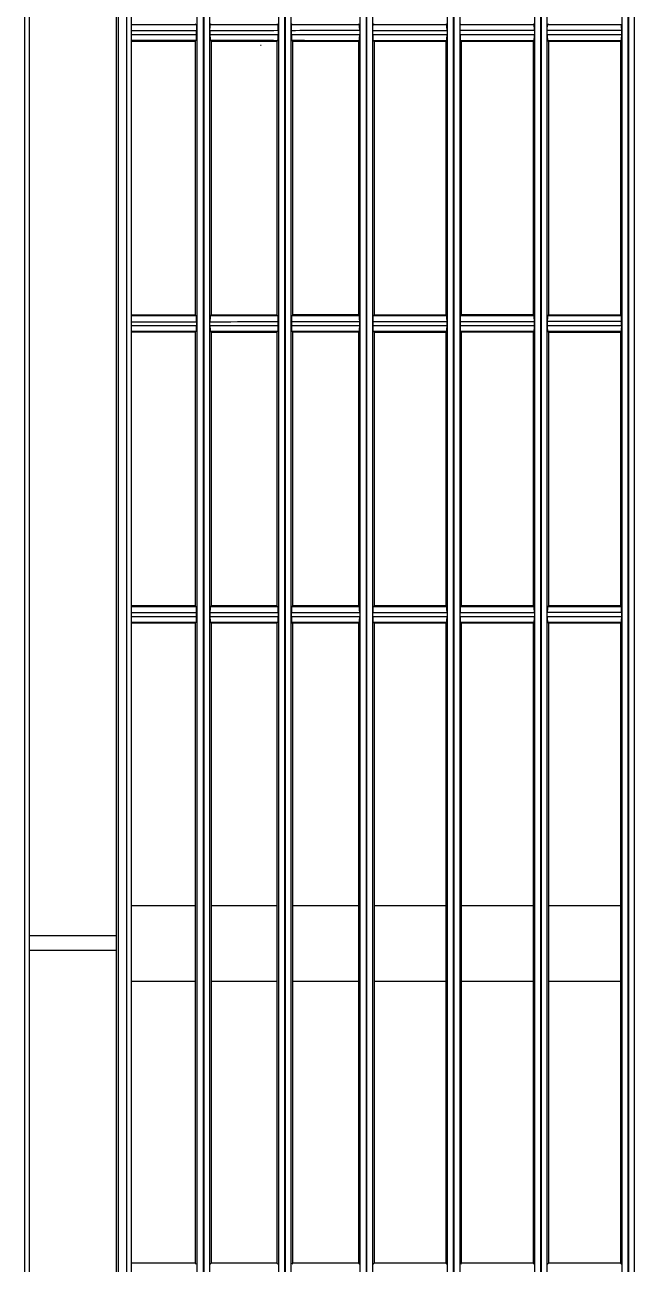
# Model space of a CAD drawing. Header units: centimetres. Extents: x 31 to 22766, y 238 to 3306.
# Drawn here: x 1746.05 to 1756.52, y 1221.64 to 1242.94 of the extents above; entities that cross this region are included whole.
import ezdxf
from ezdxf.xclip import XClip

# ---------------------------------------------------------------- set-up
doc = ezdxf.new("R2010")
doc.units = ezdxf.units.CM
doc.header["$XCLIPFRAME"] = 0

# ---------------------------------------------------------------- blocks, each defined once
blk = doc.blocks.new('fxaq 2.8 kw iç ünite')
at = {"color": 7, "linetype": 'Continuous', "true_color": 0xffffff}
for p, q in [((11468.52, 4100.061), (11531.12, 4100.061)), ((11468.52, 4100.051), (11531.12, 4100.051)), ((11468.645, 4100.161), (11530.995, 4100.161)), ((11530.995, 4099.951), (11468.645, 4099.951)), ((11484.136, 4099.945), (11484.204, 4099.945)), ((11484.32, 4099.924), (11484.304, 4099.94)), ((11484.32, 4098.687), (11484.32, 4099.924)), ((11484.32, 4099.924), (11489.02, 4099.924)), ((11489.036, 4099.94), (11489.02, 4099.924)), ((11489.02, 4098.688), (11489.02, 4099.924)), ((11489.02, 4099.924), (11489.02, 4099.924)), ((11489.038, 4099.941), (11489.036, 4099.94)), ((11489.036, 4099.94), (11489.036, 4099.804)), ((11489.039, 4099.941), (11489.038, 4099.941)), ((11489.042, 4099.941), (11489.039, 4099.941)), ((11489.045, 4099.942), (11489.042, 4099.941)), ((11489.05, 4099.942), (11489.045, 4099.942)), ((11489.055, 4099.943), (11489.05, 4099.942)), ((11489.06, 4099.943), (11489.055, 4099.943)), ((11489.067, 4099.944), (11489.06, 4099.943)), ((11489.074, 4099.944), (11489.067, 4099.944)), ((11489.082, 4099.944), (11489.074, 4099.944)), ((11489.091, 4099.944), (11489.082, 4099.944)), ((11489.099, 4099.945), (11489.091, 4099.944)), ((11489.108, 4099.945), (11489.099, 4099.945)), ((11489.117, 4099.945), (11489.108, 4099.945)), ((11489.126, 4099.945), (11489.117, 4099.945)), ((11489.136, 4099.945), (11489.126, 4099.945)), ((11489.204, 4099.945), (11489.136, 4099.945)), ((11489.304, 4099.804), (11489.304, 4099.94)), ((11489.304, 4099.94), (11489.32, 4099.924)), ((11489.321, 4099.924), (11489.32, 4099.924)), ((11489.32, 4098.688), (11489.32, 4099.924)), ((11489.321, 4099.924), (11494.02, 4099.924)), ((11494.036, 4099.94), (11494.02, 4099.924)), ((11494.02, 4099.924), (11494.02, 4098.687)), ((11494.038, 4099.941), (11494.036, 4099.94)), ((11494.039, 4099.941), (11494.038, 4099.941)), ((11494.042, 4099.941), (11494.039, 4099.941)), ((11494.045, 4099.942), (11494.042, 4099.941)), ((11494.05, 4099.942), (11494.045, 4099.942)), ((11494.055, 4099.943), (11494.05, 4099.942)), ((11494.06, 4099.943), (11494.055, 4099.943)), ((11494.067, 4099.944), (11494.06, 4099.943)), ((11494.074, 4099.944), (11494.067, 4099.944)), ((11494.082, 4099.944), (11494.074, 4099.944)), ((11494.091, 4099.944), (11494.082, 4099.944)), ((11494.099, 4099.945), (11494.091, 4099.944)), ((11494.108, 4099.945), (11494.099, 4099.945)), ((11494.117, 4099.945), (11494.108, 4099.945)), ((11494.126, 4099.945), (11494.117, 4099.945)), ((11494.136, 4099.945), (11494.126, 4099.945)), ((11494.136, 4099.945), (11494.204, 4099.945)), ((11494.304, 4099.94), (11494.32, 4099.924)), ((11494.32, 4099.924), (11505.32, 4099.924)), ((11494.32, 4099.924), (11494.32, 4098.687)), ((11499.17, 4098.687), (11499.17, 4099.924)), ((11500.47, 4098.687), (11500.47, 4099.924)), ((11505.336, 4099.94), (11505.32, 4099.924)), ((11505.32, 4099.924), (11505.32, 4098.687)), ((11489.036, 4099.804), (11489.036, 4099.673)), ((11489.036, 4099.673), (11489.036, 4099.548)), ((11489.304, 4099.673), (11489.304, 4099.804)), ((11489.304, 4099.548), (11489.304, 4099.673)), ((11489.036, 4099.548), (11489.036, 4099.425)), ((11489.036, 4099.425), (11489.036, 4099.304)), ((11489.304, 4099.425), (11489.304, 4099.548)), ((11489.304, 4099.304), (11489.304, 4099.425)), ((11489.036, 4099.304), (11489.036, 4099.184)), ((11489.304, 4099.184), (11489.304, 4099.304)), ((11489.036, 4099.184), (11489.036, 4099.062)), ((11489.036, 4099.062), (11489.036, 4098.936)), ((11489.304, 4099.062), (11489.304, 4099.184)), ((11489.304, 4098.936), (11489.304, 4099.062)), ((11489.036, 4098.936), (11489.036, 4098.807)), ((11489.036, 4098.807), (11489.037, 4098.671)), ((11489.304, 4098.807), (11489.304, 4098.936)), ((11489.304, 4098.671), (11489.304, 4098.807)), ((11468.52, 4098.561), (11531.12, 4098.561)), ((11468.52, 4098.551), (11531.12, 4098.551)), ((11468.645, 4098.661), (11530.995, 4098.661)), ((11484.037, 4098.671), (11484.02, 4098.687)), ((11484.038, 4098.671), (11484.037, 4098.671)), ((11484.04, 4098.67), (11484.038, 4098.671)), ((11484.042, 4098.67), (11484.04, 4098.67)), ((11484.046, 4098.669), (11484.042, 4098.67)), ((11484.05, 4098.669), (11484.046, 4098.669)), ((11484.055, 4098.669), (11484.05, 4098.669)), ((11484.061, 4098.668), (11484.055, 4098.669)), ((11484.067, 4098.668), (11484.061, 4098.668)), ((11484.075, 4098.667), (11484.067, 4098.668)), ((11484.083, 4098.667), (11484.075, 4098.667)), ((11484.091, 4098.667), (11484.083, 4098.667)), ((11484.099, 4098.667), (11484.091, 4098.667)), ((11484.108, 4098.667), (11484.099, 4098.667)), ((11484.117, 4098.666), (11484.108, 4098.667)), ((11484.126, 4098.666), (11484.117, 4098.666)), ((11484.136, 4098.666), (11484.126, 4098.666)), ((11484.204, 4098.666), (11484.136, 4098.666)), ((11484.204, 4098.666), (11484.214, 4098.666)), ((11484.214, 4098.666), (11484.224, 4098.666)), ((11484.224, 4098.666), (11484.233, 4098.667)), ((11484.233, 4098.667), (11484.241, 4098.667)), ((11484.241, 4098.667), (11484.25, 4098.667)), ((11484.25, 4098.667), (11484.258, 4098.667)), ((11484.258, 4098.667), (11484.266, 4098.667)), ((11484.266, 4098.667), (11484.273, 4098.668)), ((11484.273, 4098.668), (11484.28, 4098.668)), ((11484.28, 4098.668), (11484.286, 4098.669)), ((11484.286, 4098.669), (11484.291, 4098.669)), ((11484.291, 4098.669), (11484.295, 4098.669)), ((11484.295, 4098.669), (11484.298, 4098.67)), ((11484.298, 4098.67), (11484.301, 4098.67)), ((11484.301, 4098.67), (11484.303, 4098.671)), ((11484.303, 4098.671), (11484.304, 4098.671)), ((11484.304, 4098.671), (11484.32, 4098.687)), ((11484.32, 4098.687), (11489.02, 4098.687)), ((11489.02, 4098.687), (11489.02, 4098.688)), ((11489.02, 4098.688), (11489.037, 4098.671)), ((11489.136, 4098.666), (11489.204, 4098.666)), ((11489.204, 4098.666), (11489.214, 4098.666)), ((11489.214, 4098.666), (11489.224, 4098.666)), ((11489.224, 4098.666), (11489.233, 4098.667)), ((11489.233, 4098.667), (11489.241, 4098.667)), ((11489.241, 4098.667), (11489.25, 4098.667)), ((11489.25, 4098.667), (11489.258, 4098.667)), ((11489.258, 4098.667), (11489.266, 4098.667)), ((11489.266, 4098.667), (11489.273, 4098.668)), ((11489.273, 4098.668), (11489.28, 4098.668)), ((11489.28, 4098.668), (11489.286, 4098.669)), ((11489.286, 4098.669), (11489.291, 4098.669)), ((11489.291, 4098.669), (11489.295, 4098.669)), ((11489.295, 4098.669), (11489.298, 4098.67)), ((11489.298, 4098.67), (11489.301, 4098.67)), ((11489.301, 4098.67), (11489.303, 4098.671)), ((11489.303, 4098.671), (11489.304, 4098.671)), ((11489.32, 4098.688), (11489.304, 4098.671)), ((11489.321, 4098.687), (11489.32, 4098.688)), ((11489.321, 4098.687), (11494.02, 4098.687)), ((11494.02, 4098.687), (11494.037, 4098.671)), ((11494.204, 4098.666), (11494.136, 4098.666)), ((11494.204, 4098.666), (11494.214, 4098.666)), ((11494.214, 4098.666), (11494.224, 4098.666)), ((11494.224, 4098.666), (11494.233, 4098.667)), ((11494.233, 4098.667), (11494.241, 4098.667)), ((11494.241, 4098.667), (11494.25, 4098.667)), ((11494.25, 4098.667), (11494.258, 4098.667)), ((11494.258, 4098.667), (11494.266, 4098.667)), ((11494.266, 4098.667), (11494.273, 4098.668)), ((11494.273, 4098.668), (11494.28, 4098.668)), ((11494.28, 4098.668), (11494.286, 4098.669)), ((11494.286, 4098.669), (11494.291, 4098.669)), ((11494.291, 4098.669), (11494.295, 4098.669)), ((11494.295, 4098.669), (11494.298, 4098.67)), ((11494.298, 4098.67), (11494.301, 4098.67)), ((11494.301, 4098.67), (11494.303, 4098.671)), ((11494.303, 4098.671), (11494.304, 4098.671)), ((11494.32, 4098.687), (11494.304, 4098.671)), ((11494.32, 4098.687), (11505.32, 4098.687)), ((11505.32, 4098.687), (11505.337, 4098.671)), ((11530.995, 4098.451), (11468.645, 4098.451)), ((11484.02, 4098.422), (11484.037, 4098.439)), ((11484.136, 4098.444), (11484.204, 4098.444)), ((11484.32, 4098.422), (11484.304, 4098.439)), ((11484.32, 4098.422), (11489.02, 4098.422)), ((11484.32, 4097.188), (11484.32, 4098.422)), ((11489.037, 4098.439), (11489.02, 4098.422)), ((11489.02, 4098.422), (11489.02, 4097.188)), ((11489.02, 4098.422), (11489.02, 4098.422)), ((11489.037, 4098.439), (11489.037, 4098.302)), ((11489.038, 4098.439), (11489.037, 4098.439)), ((11489.04, 4098.44), (11489.038, 4098.439)), ((11489.042, 4098.44), (11489.04, 4098.44)), ((11489.045, 4098.441), (11489.042, 4098.44)), ((11489.05, 4098.441), (11489.045, 4098.441)), ((11489.055, 4098.442), (11489.05, 4098.441)), ((11489.06, 4098.442), (11489.055, 4098.442)), ((11489.067, 4098.443), (11489.06, 4098.442)), ((11489.074, 4098.443), (11489.067, 4098.443)), ((11489.082, 4098.443), (11489.074, 4098.443)), ((11489.09, 4098.443), (11489.082, 4098.443)), ((11489.099, 4098.444), (11489.09, 4098.443)), ((11489.108, 4098.444), (11489.099, 4098.444)), ((11489.117, 4098.444), (11489.108, 4098.444)), ((11489.126, 4098.444), (11489.117, 4098.444)), ((11489.136, 4098.444), (11489.126, 4098.444)), ((11489.136, 4098.306), (11489.136, 4098.444)), ((11489.204, 4098.444), (11489.136, 4098.444)), ((11489.304, 4098.439), (11489.32, 4098.422)), ((11489.304, 4098.302), (11489.304, 4098.439)), ((11489.321, 4098.422), (11489.32, 4098.422)), ((11489.32, 4098.422), (11489.32, 4097.188)), ((11489.321, 4098.422), (11494.02, 4098.422)), ((11494.037, 4098.439), (11494.02, 4098.422)), ((11494.02, 4098.422), (11494.02, 4097.188)), ((11494.038, 4098.439), (11494.037, 4098.439)), ((11494.04, 4098.44), (11494.038, 4098.439)), ((11494.042, 4098.44), (11494.04, 4098.44)), ((11494.045, 4098.441), (11494.042, 4098.44)), ((11494.05, 4098.441), (11494.045, 4098.441)), ((11494.055, 4098.442), (11494.05, 4098.441)), ((11494.06, 4098.442), (11494.055, 4098.442)), ((11494.067, 4098.443), (11494.06, 4098.442)), ((11494.074, 4098.443), (11494.067, 4098.443)), ((11494.082, 4098.443), (11494.074, 4098.443)), ((11494.09, 4098.443), (11494.082, 4098.443)), ((11494.099, 4098.444), (11494.09, 4098.443)), ((11494.108, 4098.444), (11494.099, 4098.444)), ((11494.117, 4098.444), (11494.108, 4098.444)), ((11494.126, 4098.444), (11494.117, 4098.444)), ((11494.136, 4098.444), (11494.126, 4098.444)), ((11494.136, 4098.444), (11494.204, 4098.444)), ((11494.136, 4098.306), (11494.136, 4098.444)), ((11494.304, 4098.439), (11494.32, 4098.422)), ((11494.32, 4098.422), (11494.32, 4097.188)), ((11494.32, 4098.422), (11505.32, 4098.422)), ((11499.17, 4097.188), (11499.17, 4098.422)), ((11500.47, 4097.188), (11500.47, 4098.422)), ((11505.337, 4098.439), (11505.32, 4098.422)), ((11505.32, 4098.422), (11505.32, 4097.188)), ((11489.037, 4098.302), (11489.037, 4098.172)), ((11489.037, 4098.172), (11489.037, 4098.047)), ((11489.136, 4098.175), (11489.136, 4098.306)), ((11489.136, 4098.049), (11489.136, 4098.175)), ((11489.304, 4098.172), (11489.304, 4098.302)), ((11489.304, 4098.047), (11489.304, 4098.172)), ((11494.136, 4098.175), (11494.136, 4098.306)), ((11494.136, 4098.049), (11494.136, 4098.175)), ((11489.037, 4098.047), (11489.037, 4097.924)), ((11489.037, 4097.924), (11489.037, 4097.804)), ((11489.136, 4097.925), (11489.136, 4098.049)), ((11489.136, 4097.804), (11489.136, 4097.925)), ((11489.304, 4097.924), (11489.304, 4098.047)), ((11489.304, 4097.804), (11489.304, 4097.924)), ((11494.136, 4097.925), (11494.136, 4098.049)), ((11494.136, 4097.804), (11494.136, 4097.925)), ((11489.037, 4097.804), (11489.037, 4097.683)), ((11489.136, 4097.682), (11489.136, 4097.804)), ((11489.304, 4097.683), (11489.304, 4097.804)), ((11494.136, 4097.682), (11494.136, 4097.804)), ((11489.037, 4097.683), (11489.037, 4097.561)), ((11489.037, 4097.561), (11489.037, 4097.436)), ((11489.137, 4097.559), (11489.136, 4097.682)), ((11489.137, 4097.433), (11489.137, 4097.559)), ((11489.304, 4097.561), (11489.304, 4097.683)), ((11489.304, 4097.436), (11489.304, 4097.561)), ((11494.137, 4097.559), (11494.136, 4097.682)), ((11494.137, 4097.433), (11494.137, 4097.559)), ((11489.037, 4097.436), (11489.037, 4097.307)), ((11489.037, 4097.307), (11489.037, 4097.172)), ((11489.137, 4097.303), (11489.137, 4097.433)), ((11489.137, 4097.167), (11489.137, 4097.303)), ((11489.304, 4097.307), (11489.304, 4097.436)), ((11489.304, 4097.172), (11489.304, 4097.307)), ((11494.137, 4097.303), (11494.137, 4097.433)), ((11494.137, 4097.167), (11494.137, 4097.303)), ((11468.52, 4097.061), (11531.12, 4097.061)), ((11468.645, 4097.161), (11530.995, 4097.161)), ((11484.037, 4097.172), (11484.02, 4097.188)), ((11484.038, 4097.171), (11484.037, 4097.172)), ((11484.04, 4097.171), (11484.038, 4097.171)), ((11484.042, 4097.17), (11484.04, 4097.171)), ((11484.046, 4097.17), (11484.042, 4097.17)), ((11484.05, 4097.169), (11484.046, 4097.17)), ((11484.055, 4097.169), (11484.05, 4097.169)), ((11484.061, 4097.169), (11484.055, 4097.169)), ((11484.067, 4097.168), (11484.061, 4097.169)), ((11484.075, 4097.168), (11484.067, 4097.168)), ((11484.083, 4097.168), (11484.075, 4097.168)), ((11484.091, 4097.167), (11484.083, 4097.168)), ((11484.099, 4097.167), (11484.091, 4097.167)), ((11484.108, 4097.167), (11484.099, 4097.167)), ((11484.117, 4097.167), (11484.108, 4097.167)), ((11484.127, 4097.167), (11484.117, 4097.167)), ((11484.137, 4097.167), (11484.127, 4097.167)), ((11484.204, 4097.167), (11484.137, 4097.167)), ((11484.204, 4097.167), (11484.214, 4097.167)), ((11484.214, 4097.167), (11484.223, 4097.167)), ((11484.223, 4097.167), (11484.232, 4097.167)), ((11484.232, 4097.167), (11484.241, 4097.167)), ((11484.241, 4097.167), (11484.25, 4097.167)), ((11484.25, 4097.167), (11484.258, 4097.168)), ((11484.258, 4097.168), (11484.266, 4097.168)), ((11484.266, 4097.168), (11484.273, 4097.168)), ((11484.273, 4097.168), (11484.28, 4097.169)), ((11484.28, 4097.169), (11484.286, 4097.169)), ((11484.286, 4097.169), (11484.291, 4097.169)), ((11484.291, 4097.169), (11484.295, 4097.17)), ((11484.295, 4097.17), (11484.298, 4097.17)), ((11484.298, 4097.17), (11484.301, 4097.171)), ((11484.301, 4097.171), (11484.303, 4097.171)), ((11484.303, 4097.171), (11484.304, 4097.172)), ((11484.304, 4097.172), (11484.32, 4097.188)), ((11484.32, 4097.188), (11489.02, 4097.188)), ((11489.02, 4097.188), (11489.037, 4097.172)), ((11489.02, 4097.188), (11489.02, 4097.188)), ((11489.137, 4097.167), (11489.204, 4097.167)), ((11489.204, 4097.167), (11489.214, 4097.167)), ((11489.214, 4097.167), (11489.223, 4097.167)), ((11489.223, 4097.167), (11489.232, 4097.167)), ((11489.232, 4097.167), (11489.241, 4097.167)), ((11489.241, 4097.167), (11489.25, 4097.167)), ((11489.25, 4097.167), (11489.258, 4097.168)), ((11489.258, 4097.168), (11489.266, 4097.168)), ((11489.266, 4097.168), (11489.273, 4097.168)), ((11489.273, 4097.168), (11489.28, 4097.169)), ((11489.28, 4097.169), (11489.286, 4097.169)), ((11489.286, 4097.169), (11489.291, 4097.169)), ((11489.291, 4097.169), (11489.295, 4097.17)), ((11489.295, 4097.17), (11489.298, 4097.17)), ((11489.298, 4097.17), (11489.301, 4097.171)), ((11489.301, 4097.171), (11489.303, 4097.171)), ((11489.303, 4097.171), (11489.304, 4097.172)), ((11489.32, 4097.188), (11489.304, 4097.172)), ((11489.321, 4097.188), (11489.32, 4097.188)), ((11489.321, 4097.188), (11494.02, 4097.188)), ((11494.02, 4097.188), (11494.037, 4097.172)), ((11494.204, 4097.167), (11494.137, 4097.167)), ((11494.204, 4097.167), (11494.214, 4097.167)), ((11494.214, 4097.167), (11494.223, 4097.167)), ((11494.223, 4097.167), (11494.232, 4097.167)), ((11494.232, 4097.167), (11494.241, 4097.167)), ((11494.241, 4097.167), (11494.25, 4097.167)), ((11494.25, 4097.167), (11494.258, 4097.168)), ((11494.258, 4097.168), (11494.266, 4097.168)), ((11494.266, 4097.168), (11494.273, 4097.168)), ((11494.273, 4097.168), (11494.28, 4097.169)), ((11494.28, 4097.169), (11494.286, 4097.169)), ((11494.286, 4097.169), (11494.291, 4097.169)), ((11494.291, 4097.169), (11494.295, 4097.17)), ((11494.295, 4097.17), (11494.298, 4097.17)), ((11494.298, 4097.17), (11494.301, 4097.171)), ((11494.301, 4097.171), (11494.303, 4097.171)), ((11494.303, 4097.171), (11494.304, 4097.172)), ((11494.32, 4097.188), (11494.304, 4097.172)), ((11494.32, 4097.188), (11505.32, 4097.188)), ((11505.32, 4097.188), (11505.337, 4097.172)), ((11468.52, 4097.051), (11531.12, 4097.051)), ((11530.995, 4096.951), (11468.645, 4096.951)), ((11484.02, 4096.921), (11484.037, 4096.938)), ((11484.137, 4096.943), (11484.204, 4096.943)), ((11484.32, 4096.921), (11484.304, 4096.938)), ((11484.32, 4095.689), (11484.32, 4096.921)), ((11484.32, 4096.921), (11489.02, 4096.921)), ((11489.037, 4096.938), (11489.02, 4096.921)), ((11489.02, 4096.921), (11489.02, 4096.921)), ((11489.02, 4096.788), (11489.02, 4096.921)), ((11489.037, 4096.938), (11489.037, 4096.801)), ((11489.038, 4096.938), (11489.037, 4096.938)), ((11489.04, 4096.939), (11489.038, 4096.938)), ((11489.042, 4096.939), (11489.04, 4096.939)), ((11489.046, 4096.94), (11489.042, 4096.939)), ((11489.05, 4096.94), (11489.046, 4096.94)), ((11489.055, 4096.941), (11489.05, 4096.94)), ((11489.06, 4096.941), (11489.055, 4096.941)), ((11489.067, 4096.941), (11489.06, 4096.941)), ((11489.074, 4096.942), (11489.067, 4096.941)), ((11489.082, 4096.942), (11489.074, 4096.942)), ((11489.09, 4096.942), (11489.082, 4096.942)), ((11489.099, 4096.942), (11489.09, 4096.942)), ((11489.108, 4096.943), (11489.099, 4096.942)), ((11489.117, 4096.943), (11489.108, 4096.943)), ((11489.126, 4096.943), (11489.117, 4096.943)), ((11489.137, 4096.943), (11489.126, 4096.943)), ((11489.137, 4096.805), (11489.137, 4096.943)), ((11489.204, 4096.943), (11489.137, 4096.943)), ((11489.304, 4096.938), (11489.32, 4096.921)), ((11489.304, 4096.801), (11489.304, 4096.938)), ((11489.32, 4096.788), (11489.32, 4096.921)), ((11489.321, 4096.921), (11489.32, 4096.921)), ((11489.321, 4096.921), (11494.02, 4096.921)), ((11494.037, 4096.938), (11494.02, 4096.921)), ((11494.02, 4096.921), (11494.02, 4095.689)), ((11494.038, 4096.938), (11494.037, 4096.938)), ((11494.04, 4096.939), (11494.038, 4096.938)), ((11494.042, 4096.939), (11494.04, 4096.939)), ((11494.046, 4096.94), (11494.042, 4096.939)), ((11494.05, 4096.94), (11494.046, 4096.94)), ((11494.055, 4096.941), (11494.05, 4096.94)), ((11494.06, 4096.941), (11494.055, 4096.941)), ((11494.067, 4096.941), (11494.06, 4096.941)), ((11494.074, 4096.942), (11494.067, 4096.941)), ((11494.082, 4096.942), (11494.074, 4096.942)), ((11494.09, 4096.942), (11494.082, 4096.942)), ((11494.099, 4096.942), (11494.09, 4096.942)), ((11494.108, 4096.943), (11494.099, 4096.942)), ((11494.117, 4096.943), (11494.108, 4096.943)), ((11494.126, 4096.943), (11494.117, 4096.943)), ((11494.137, 4096.943), (11494.126, 4096.943)), ((11494.137, 4096.805), (11494.137, 4096.943)), ((11494.137, 4096.943), (11494.204, 4096.943)), ((11494.304, 4096.938), (11494.32, 4096.921)), ((11494.32, 4096.921), (11505.32, 4096.921)), ((11494.32, 4096.921), (11494.32, 4095.689)), ((11499.17, 4095.689), (11499.17, 4096.921)), ((11500.47, 4095.689), (11500.47, 4096.921)), ((11505.337, 4096.938), (11505.32, 4096.921)), ((11505.32, 4096.921), (11505.32, 4095.689)), ((11489.02, 4096.661), (11489.02, 4096.788)), ((11489.02, 4096.539), (11489.02, 4096.661)), ((11489.037, 4096.801), (11489.037, 4096.671)), ((11489.037, 4096.671), (11489.037, 4096.546)), ((11489.137, 4096.674), (11489.137, 4096.805)), ((11489.137, 4096.547), (11489.137, 4096.674)), ((11489.304, 4096.671), (11489.304, 4096.801)), ((11489.304, 4096.546), (11489.304, 4096.671)), ((11489.32, 4096.661), (11489.32, 4096.788)), ((11489.32, 4096.539), (11489.32, 4096.661)), ((11494.137, 4096.674), (11494.137, 4096.805)), ((11494.137, 4096.547), (11494.137, 4096.674)), ((11489.02, 4096.42), (11489.02, 4096.539)), ((11489.02, 4096.303), (11489.02, 4096.42)), ((11489.037, 4096.546), (11489.037, 4096.423)), ((11489.037, 4096.423), (11489.037, 4096.303)), ((11489.137, 4096.424), (11489.137, 4096.547)), ((11489.137, 4096.303), (11489.137, 4096.424)), ((11489.304, 4096.423), (11489.304, 4096.546)), ((11489.304, 4096.303), (11489.304, 4096.423)), ((11489.32, 4096.42), (11489.32, 4096.539)), ((11489.32, 4096.303), (11489.32, 4096.42)), ((11494.137, 4096.424), (11494.137, 4096.547)), ((11494.137, 4096.303), (11494.137, 4096.424)), ((11489.02, 4096.185), (11489.02, 4096.303)), ((11489.037, 4096.303), (11489.037, 4096.182)), ((11489.137, 4096.181), (11489.137, 4096.303)), ((11489.304, 4096.182), (11489.304, 4096.303)), ((11489.32, 4096.185), (11489.32, 4096.303)), ((11494.137, 4096.181), (11494.137, 4096.303)), ((11489.02, 4096.067), (11489.02, 4096.185)), ((11489.02, 4095.946), (11489.02, 4096.067)), ((11489.037, 4096.182), (11489.037, 4096.06)), ((11489.037, 4096.06), (11489.037, 4095.936)), ((11489.137, 4096.059), (11489.137, 4096.181)), ((11489.137, 4095.933), (11489.137, 4096.059)), ((11489.304, 4096.06), (11489.304, 4096.182)), ((11489.304, 4095.936), (11489.304, 4096.06)), ((11489.32, 4096.067), (11489.32, 4096.185)), ((11489.32, 4095.946), (11489.32, 4096.067)), ((11494.137, 4096.059), (11494.137, 4096.181)), ((11494.137, 4095.933), (11494.137, 4096.059)), ((11489.02, 4095.82), (11489.02, 4095.946)), ((11489.02, 4095.689), (11489.02, 4095.82)), ((11489.037, 4095.936), (11489.037, 4095.807)), ((11489.037, 4095.807), (11489.037, 4095.672)), ((11489.137, 4095.803), (11489.137, 4095.933)), ((11489.137, 4095.667), (11489.137, 4095.803)), ((11489.304, 4095.807), (11489.304, 4095.936)), ((11489.304, 4095.672), (11489.304, 4095.807)), ((11489.32, 4095.82), (11489.32, 4095.946)), ((11489.32, 4095.689), (11489.32, 4095.82)), ((11494.137, 4095.803), (11494.137, 4095.933)), ((11494.137, 4095.667), (11494.137, 4095.803)), ((11468.645, 4095.661), (11530.995, 4095.661)), ((11484.037, 4095.672), (11484.02, 4095.689)), ((11484.038, 4095.672), (11484.037, 4095.672)), ((11484.04, 4095.671), (11484.038, 4095.672)), ((11484.043, 4095.671), (11484.04, 4095.671)), ((11484.046, 4095.67), (11484.043, 4095.671)), ((11484.05, 4095.67), (11484.046, 4095.67)), ((11484.055, 4095.669), (11484.05, 4095.67)), ((11484.061, 4095.669), (11484.055, 4095.669)), ((11484.068, 4095.669), (11484.061, 4095.669)), ((11484.075, 4095.668), (11484.068, 4095.669)), ((11484.083, 4095.668), (11484.075, 4095.668)), ((11484.091, 4095.668), (11484.083, 4095.668)), ((11484.099, 4095.667), (11484.091, 4095.668)), ((11484.108, 4095.667), (11484.099, 4095.667)), ((11484.117, 4095.667), (11484.108, 4095.667)), ((11484.127, 4095.667), (11484.117, 4095.667)), ((11484.137, 4095.667), (11484.127, 4095.667)), ((11484.204, 4095.667), (11484.137, 4095.667)), ((11484.204, 4095.667), (11484.214, 4095.667)), ((11484.214, 4095.667), (11484.223, 4095.667)), ((11484.223, 4095.667), (11484.232, 4095.667)), ((11484.232, 4095.667), (11484.241, 4095.667)), ((11484.241, 4095.667), (11484.25, 4095.668)), ((11484.25, 4095.668), (11484.258, 4095.668)), ((11484.258, 4095.668), (11484.266, 4095.668)), ((11484.266, 4095.668), (11484.273, 4095.669)), ((11484.273, 4095.669), (11484.28, 4095.669)), ((11484.28, 4095.669), (11484.285, 4095.669)), ((11484.285, 4095.669), (11484.29, 4095.67)), ((11484.29, 4095.67), (11484.295, 4095.67)), ((11484.295, 4095.67), (11484.298, 4095.671)), ((11484.298, 4095.671), (11484.3, 4095.671)), ((11484.3, 4095.671), (11484.302, 4095.672)), ((11484.302, 4095.672), (11484.304, 4095.672)), ((11484.304, 4095.672), (11484.32, 4095.689)), ((11484.32, 4095.689), (11489.02, 4095.689)), ((11489.02, 4095.689), (11489.037, 4095.672)), ((11489.02, 4095.689), (11489.02, 4095.689)), ((11489.137, 4095.667), (11489.204, 4095.667)), ((11489.204, 4095.667), (11489.214, 4095.667)), ((11489.214, 4095.667), (11489.223, 4095.667)), ((11489.223, 4095.667), (11489.232, 4095.667)), ((11489.232, 4095.667), (11489.241, 4095.667)), ((11489.241, 4095.667), (11489.25, 4095.668)), ((11489.25, 4095.668), (11489.258, 4095.668)), ((11489.258, 4095.668), (11489.266, 4095.668)), ((11489.266, 4095.668), (11489.273, 4095.669)), ((11489.273, 4095.669), (11489.28, 4095.669)), ((11489.28, 4095.669), (11489.285, 4095.669)), ((11489.285, 4095.669), (11489.29, 4095.67)), ((11489.29, 4095.67), (11489.295, 4095.67)), ((11489.295, 4095.67), (11489.298, 4095.671)), ((11489.298, 4095.671), (11489.3, 4095.671)), ((11489.3, 4095.671), (11489.302, 4095.672)), ((11489.302, 4095.672), (11489.304, 4095.672)), ((11489.32, 4095.689), (11489.304, 4095.672)), ((11489.321, 4095.689), (11494.02, 4095.689)), ((11489.321, 4095.689), (11489.32, 4095.689)), ((11494.02, 4095.689), (11494.037, 4095.672)), ((11494.204, 4095.667), (11494.137, 4095.667)), ((11494.204, 4095.667), (11494.214, 4095.667)), ((11494.214, 4095.667), (11494.223, 4095.667)), ((11494.223, 4095.667), (11494.232, 4095.667)), ((11494.232, 4095.667), (11494.241, 4095.667)), ((11494.241, 4095.667), (11494.25, 4095.668)), ((11494.25, 4095.668), (11494.258, 4095.668)), ((11494.258, 4095.668), (11494.266, 4095.668)), ((11494.266, 4095.668), (11494.273, 4095.669)), ((11494.273, 4095.669), (11494.28, 4095.669)), ((11494.28, 4095.669), (11494.285, 4095.669)), ((11494.285, 4095.669), (11494.29, 4095.67)), ((11494.29, 4095.67), (11494.295, 4095.67)), ((11494.295, 4095.67), (11494.298, 4095.671)), ((11494.298, 4095.671), (11494.3, 4095.671)), ((11494.3, 4095.671), (11494.302, 4095.672)), ((11494.302, 4095.672), (11494.304, 4095.672)), ((11494.32, 4095.689), (11494.304, 4095.672)), ((11494.32, 4095.689), (11505.32, 4095.689)), ((11505.32, 4095.689), (11505.337, 4095.672)), ((11468.52, 4095.561), (11531.12, 4095.561)), ((11468.52, 4095.551), (11531.12, 4095.551)), ((11530.995, 4095.451), (11468.645, 4095.451)), ((11484.02, 4095.419), (11484.037, 4095.436)), ((11484.137, 4095.442), (11484.204, 4095.442)), ((11484.32, 4095.419), (11484.303, 4095.436)), ((11484.32, 4094.289), (11484.32, 4095.419)), ((11484.32, 4095.419), (11489.02, 4095.419)), ((11489.037, 4095.436), (11489.02, 4095.419)), ((11489.02, 4095.419), (11489.02, 4094.29)), ((11489.02, 4095.419), (11489.02, 4095.419)), ((11489.038, 4095.437), (11489.037, 4095.436)), ((11489.037, 4095.436), (11489.037, 4095.311)), ((11489.04, 4095.437), (11489.038, 4095.437)), ((11489.043, 4095.438), (11489.04, 4095.437)), ((11489.046, 4095.438), (11489.043, 4095.438)), ((11489.05, 4095.439), (11489.046, 4095.438)), ((11489.055, 4095.439), (11489.05, 4095.439)), ((11489.06, 4095.44), (11489.055, 4095.439)), ((11489.067, 4095.44), (11489.06, 4095.44)), ((11489.074, 4095.44), (11489.067, 4095.44)), ((11489.082, 4095.441), (11489.074, 4095.44)), ((11489.09, 4095.441), (11489.082, 4095.441)), ((11489.099, 4095.441), (11489.09, 4095.441)), ((11489.108, 4095.441), (11489.099, 4095.441)), ((11489.117, 4095.442), (11489.108, 4095.441)), ((11489.127, 4095.442), (11489.117, 4095.442)), ((11489.137, 4095.442), (11489.127, 4095.442)), ((11489.137, 4095.315), (11489.137, 4095.442)), ((11489.204, 4095.442), (11489.137, 4095.442)), ((11489.303, 4095.311), (11489.303, 4095.436)), ((11489.303, 4095.436), (11489.321, 4095.419)), ((11489.321, 4095.419), (11489.321, 4095.419)), ((11489.321, 4095.419), (11489.321, 4094.29)), ((11489.321, 4095.419), (11494.02, 4095.419)), ((11494.037, 4095.436), (11494.02, 4095.419)), ((11494.02, 4095.419), (11494.02, 4094.289)), ((11494.038, 4095.437), (11494.037, 4095.436)), ((11494.04, 4095.437), (11494.038, 4095.437)), ((11494.043, 4095.438), (11494.04, 4095.437)), ((11494.046, 4095.438), (11494.043, 4095.438)), ((11494.05, 4095.439), (11494.046, 4095.438)), ((11494.055, 4095.439), (11494.05, 4095.439)), ((11494.06, 4095.44), (11494.055, 4095.439)), ((11494.067, 4095.44), (11494.06, 4095.44)), ((11494.074, 4095.44), (11494.067, 4095.44)), ((11494.082, 4095.441), (11494.074, 4095.44)), ((11494.09, 4095.441), (11494.082, 4095.441)), ((11494.099, 4095.441), (11494.09, 4095.441)), ((11494.108, 4095.441), (11494.099, 4095.441)), ((11494.117, 4095.442), (11494.108, 4095.441)), ((11494.127, 4095.442), (11494.117, 4095.442)), ((11494.137, 4095.442), (11494.127, 4095.442)), ((11494.137, 4095.442), (11494.204, 4095.442)), ((11494.137, 4095.315), (11494.137, 4095.442)), ((11494.303, 4095.436), (11494.32, 4095.419)), ((11494.32, 4095.419), (11505.32, 4095.419)), ((11494.32, 4095.419), (11494.32, 4094.289)), ((11499.17, 4094.289), (11499.17, 4095.419)), ((11500.47, 4094.289), (11500.47, 4095.419)), ((11505.337, 4095.436), (11505.32, 4095.419)), ((11505.32, 4095.419), (11505.32, 4094.289)), ((11489.037, 4095.311), (11489.037, 4095.191)), ((11489.037, 4095.191), (11489.037, 4095.075)), ((11489.137, 4095.194), (11489.137, 4095.315)), ((11489.137, 4095.077), (11489.137, 4095.194)), ((11489.303, 4095.191), (11489.303, 4095.311)), ((11489.303, 4095.075), (11489.303, 4095.191)), ((11494.137, 4095.194), (11494.137, 4095.315)), ((11494.137, 4095.077), (11494.137, 4095.194)), ((11489.037, 4095.075), (11489.037, 4094.963)), ((11489.037, 4094.963), (11489.037, 4094.852)), ((11489.137, 4094.964), (11489.137, 4095.077)), ((11489.137, 4094.852), (11489.137, 4094.964)), ((11489.303, 4094.963), (11489.303, 4095.075)), ((11489.303, 4094.852), (11489.303, 4094.963)), ((11494.137, 4094.964), (11494.137, 4095.077)), ((11494.137, 4094.852), (11494.137, 4094.964)), ((11489.037, 4094.852), (11489.037, 4094.741)), ((11489.037, 4094.741), (11489.037, 4094.629)), ((11489.137, 4094.74), (11489.137, 4094.852)), ((11489.137, 4094.627), (11489.137, 4094.74)), ((11489.303, 4094.741), (11489.303, 4094.852)), ((11489.303, 4094.629), (11489.303, 4094.741)), ((11494.137, 4094.74), (11494.137, 4094.852)), ((11494.137, 4094.627), (11494.137, 4094.74)), ((11489.037, 4094.629), (11489.037, 4094.515)), ((11489.037, 4094.515), (11489.037, 4094.397)), ((11489.137, 4094.512), (11489.137, 4094.627)), ((11489.137, 4094.392), (11489.137, 4094.512)), ((11489.303, 4094.515), (11489.303, 4094.629)), ((11489.303, 4094.397), (11489.303, 4094.515)), ((11494.137, 4094.512), (11494.137, 4094.627)), ((11494.137, 4094.392), (11494.137, 4094.512)), ((11484.037, 4094.273), (11484.02, 4094.289)), ((11484.303, 4094.273), (11484.32, 4094.289)), ((11484.32, 4094.289), (11489.02, 4094.289)), ((11489.02, 4094.29), (11489.037, 4094.273)), ((11489.02, 4094.289), (11489.02, 4094.29)), ((11489.037, 4094.397), (11489.037, 4094.273)), ((11489.137, 4094.268), (11489.137, 4094.392)), ((11489.303, 4094.273), (11489.303, 4094.397)), ((11489.321, 4094.29), (11489.303, 4094.273)), ((11489.321, 4094.289), (11489.321, 4094.29)), ((11489.321, 4094.289), (11494.02, 4094.289)), ((11494.02, 4094.289), (11494.037, 4094.273)), ((11494.137, 4094.268), (11494.137, 4094.392)), ((11494.32, 4094.289), (11494.303, 4094.273)), ((11494.32, 4094.289), (11505.32, 4094.289)), ((11505.32, 4094.289), (11505.337, 4094.273)), ((11468.52, 4094.161), (11531.12, 4094.161)), ((11468.52, 4094.151), (11531.12, 4094.151)), ((11468.645, 4094.261), (11530.995, 4094.261)), ((11484.039, 4094.272), (11484.037, 4094.273)), ((11484.041, 4094.272), (11484.039, 4094.272)), ((11484.043, 4094.271), (11484.041, 4094.272)), ((11484.046, 4094.271), (11484.043, 4094.271)), ((11484.05, 4094.27), (11484.046, 4094.271)), ((11484.055, 4094.27), (11484.05, 4094.27)), ((11484.061, 4094.269), (11484.055, 4094.27)), ((11484.068, 4094.269), (11484.061, 4094.269)), ((11484.075, 4094.269), (11484.068, 4094.269)), ((11484.083, 4094.268), (11484.075, 4094.269)), ((11484.091, 4094.268), (11484.083, 4094.268)), ((11484.1, 4094.268), (11484.091, 4094.268)), ((11484.108, 4094.268), (11484.1, 4094.268)), ((11484.117, 4094.268), (11484.108, 4094.268)), ((11484.127, 4094.268), (11484.117, 4094.268)), ((11484.137, 4094.268), (11484.127, 4094.268)), ((11484.203, 4094.268), (11484.137, 4094.268)), ((11484.203, 4094.268), (11484.214, 4094.268)), ((11484.214, 4094.268), (11484.223, 4094.268)), ((11484.223, 4094.268), (11484.232, 4094.268)), ((11484.232, 4094.268), (11484.241, 4094.268)), ((11484.241, 4094.268), (11484.25, 4094.268)), ((11484.25, 4094.268), (11484.258, 4094.268)), ((11484.258, 4094.268), (11484.266, 4094.269)), ((11484.266, 4094.269), (11484.273, 4094.269)), ((11484.273, 4094.269), (11484.279, 4094.269)), ((11484.279, 4094.269), (11484.285, 4094.27)), ((11484.285, 4094.27), (11484.29, 4094.27)), ((11484.29, 4094.27), (11484.294, 4094.271)), ((11484.294, 4094.271), (11484.298, 4094.271)), ((11484.298, 4094.271), (11484.3, 4094.272)), ((11484.3, 4094.272), (11484.302, 4094.272)), ((11484.302, 4094.272), (11484.303, 4094.273)), ((11489.137, 4094.268), (11489.203, 4094.268)), ((11489.203, 4094.268), (11489.214, 4094.268)), ((11489.214, 4094.268), (11489.223, 4094.268)), ((11489.223, 4094.268), (11489.232, 4094.268)), ((11489.232, 4094.268), (11489.241, 4094.268)), ((11489.241, 4094.268), (11489.25, 4094.268)), ((11489.25, 4094.268), (11489.258, 4094.268)), ((11489.258, 4094.268), (11489.266, 4094.269)), ((11489.266, 4094.269), (11489.273, 4094.269)), ((11489.273, 4094.269), (11489.279, 4094.269)), ((11489.279, 4094.269), (11489.285, 4094.27)), ((11489.285, 4094.27), (11489.29, 4094.27)), ((11489.29, 4094.27), (11489.294, 4094.271)), ((11489.294, 4094.271), (11489.298, 4094.271)), ((11489.298, 4094.271), (11489.3, 4094.272)), ((11489.3, 4094.272), (11489.302, 4094.272)), ((11489.302, 4094.272), (11489.303, 4094.273)), ((11494.203, 4094.268), (11494.137, 4094.268)), ((11494.203, 4094.268), (11494.214, 4094.268)), ((11494.214, 4094.268), (11494.223, 4094.268)), ((11494.223, 4094.268), (11494.232, 4094.268)), ((11494.232, 4094.268), (11494.241, 4094.268)), ((11494.241, 4094.268), (11494.25, 4094.268)), ((11494.25, 4094.268), (11494.258, 4094.268)), ((11494.258, 4094.268), (11494.266, 4094.269)), ((11494.266, 4094.269), (11494.273, 4094.269)), ((11494.273, 4094.269), (11494.279, 4094.269)), ((11494.279, 4094.269), (11494.285, 4094.27)), ((11494.285, 4094.27), (11494.29, 4094.27)), ((11494.29, 4094.27), (11494.294, 4094.271)), ((11494.294, 4094.271), (11494.298, 4094.271)), ((11494.298, 4094.271), (11494.3, 4094.272)), ((11494.3, 4094.272), (11494.302, 4094.272)), ((11494.302, 4094.272), (11494.303, 4094.273)), ((11530.995, 4094.051), (11468.645, 4094.051)), ((11484.02, 4094.018), (11484.037, 4094.035)), ((11484.137, 4094.04), (11484.203, 4094.04)), ((11484.32, 4094.018), (11484.303, 4094.035)), ((11484.32, 4092.89), (11484.32, 4094.018)), ((11484.32, 4094.018), (11489.02, 4094.018)), ((11489.037, 4094.035), (11489.02, 4094.017)), ((11489.02, 4094.018), (11489.02, 4094.017)), ((11489.02, 4092.891), (11489.02, 4094.017)), ((11489.039, 4094.036), (11489.037, 4094.035)), ((11489.037, 4094.035), (11489.037, 4093.909)), ((11489.037, 4093.909), (11489.038, 4093.79)), ((11489.041, 4094.036), (11489.039, 4094.036)), ((11489.043, 4094.037), (11489.041, 4094.036)), ((11489.046, 4094.037), (11489.043, 4094.037)), ((11489.05, 4094.038), (11489.046, 4094.037)), ((11489.055, 4094.038), (11489.05, 4094.038)), ((11489.06, 4094.038), (11489.055, 4094.038)), ((11489.067, 4094.039), (11489.06, 4094.038)), ((11489.074, 4094.039), (11489.067, 4094.039)), ((11489.082, 4094.039), (11489.074, 4094.039)), ((11489.09, 4094.04), (11489.082, 4094.039)), ((11489.099, 4094.04), (11489.09, 4094.04)), ((11489.108, 4094.04), (11489.099, 4094.04)), ((11489.117, 4094.04), (11489.108, 4094.04)), ((11489.127, 4094.04), (11489.117, 4094.04)), ((11489.137, 4094.04), (11489.127, 4094.04)), ((11489.137, 4093.914), (11489.137, 4094.04)), ((11489.203, 4094.04), (11489.137, 4094.04)), ((11489.137, 4093.793), (11489.137, 4093.914)), ((11489.303, 4093.909), (11489.303, 4094.035)), ((11489.303, 4094.035), (11489.321, 4094.017)), ((11489.303, 4093.79), (11489.303, 4093.909)), ((11489.321, 4094.018), (11494.02, 4094.018)), ((11489.321, 4094.018), (11489.321, 4094.017)), ((11489.321, 4092.891), (11489.321, 4094.017)), ((11494.037, 4094.035), (11494.02, 4094.018)), ((11494.02, 4094.018), (11494.02, 4092.89)), ((11494.039, 4094.036), (11494.037, 4094.035)), ((11494.041, 4094.036), (11494.039, 4094.036)), ((11494.043, 4094.037), (11494.041, 4094.036)), ((11494.046, 4094.037), (11494.043, 4094.037)), ((11494.05, 4094.038), (11494.046, 4094.037)), ((11494.055, 4094.038), (11494.05, 4094.038)), ((11494.06, 4094.038), (11494.055, 4094.038)), ((11494.067, 4094.039), (11494.06, 4094.038)), ((11494.074, 4094.039), (11494.067, 4094.039)), ((11494.082, 4094.039), (11494.074, 4094.039)), ((11494.09, 4094.04), (11494.082, 4094.039)), ((11494.099, 4094.04), (11494.09, 4094.04)), ((11494.108, 4094.04), (11494.099, 4094.04)), ((11494.117, 4094.04), (11494.108, 4094.04)), ((11494.127, 4094.04), (11494.117, 4094.04)), ((11494.137, 4094.04), (11494.127, 4094.04)), ((11494.137, 4094.04), (11494.203, 4094.04)), ((11494.137, 4093.914), (11494.137, 4094.04)), ((11494.137, 4093.793), (11494.137, 4093.914)), ((11494.303, 4094.035), (11494.32, 4094.018)), ((11494.32, 4094.018), (11505.32, 4094.018)), ((11494.32, 4094.018), (11494.32, 4092.89)), ((11499.17, 4092.89), (11499.17, 4094.018)), ((11500.47, 4092.89), (11500.47, 4094.018)), ((11505.337, 4094.035), (11505.32, 4094.018)), ((11505.32, 4094.018), (11505.32, 4092.89)), ((11484.386, 4093.738), (11484.386, 4093.751)), ((11489.038, 4093.79), (11489.038, 4093.674)), ((11489.038, 4093.674), (11489.038, 4093.562)), ((11489.137, 4093.676), (11489.137, 4093.793)), ((11489.137, 4093.563), (11489.137, 4093.676)), ((11489.303, 4093.674), (11489.303, 4093.79)), ((11489.303, 4093.562), (11489.303, 4093.674)), ((11494.137, 4093.676), (11494.137, 4093.793)), ((11494.137, 4093.563), (11494.137, 4093.676)), ((11489.038, 4093.562), (11489.038, 4093.451)), ((11489.038, 4093.451), (11489.038, 4093.341)), ((11489.137, 4093.451), (11489.137, 4093.563)), ((11489.137, 4093.34), (11489.137, 4093.451)), ((11489.303, 4093.451), (11489.303, 4093.562)), ((11489.303, 4093.341), (11489.303, 4093.451)), ((11494.137, 4093.451), (11494.137, 4093.563)), ((11494.137, 4093.34), (11494.137, 4093.451)), ((11489.038, 4093.341), (11489.038, 4093.229)), ((11489.038, 4093.229), (11489.038, 4093.115)), ((11489.138, 4093.227), (11489.137, 4093.34)), ((11489.138, 4093.112), (11489.138, 4093.227)), ((11489.303, 4093.229), (11489.303, 4093.341)), ((11489.303, 4093.115), (11489.303, 4093.229)), ((11494.138, 4093.227), (11494.137, 4093.34)), ((11494.138, 4093.112), (11494.138, 4093.227)), ((11489.038, 4093.115), (11489.038, 4092.997)), ((11489.138, 4092.993), (11489.138, 4093.112)), ((11489.303, 4092.997), (11489.303, 4093.115)), ((11494.138, 4092.993), (11494.138, 4093.112)), ((11468.645, 4092.861), (11530.995, 4092.861)), ((11484.02, 4092.89), (11484.038, 4092.873)), ((11484.039, 4092.873), (11484.038, 4092.873)), ((11484.041, 4092.872), (11484.039, 4092.873)), ((11484.043, 4092.872), (11484.041, 4092.872)), ((11484.047, 4092.871), (11484.043, 4092.872)), ((11484.051, 4092.871), (11484.047, 4092.871)), ((11484.055, 4092.87), (11484.051, 4092.871)), ((11484.061, 4092.87), (11484.055, 4092.87)), ((11484.068, 4092.87), (11484.061, 4092.87)), ((11484.075, 4092.869), (11484.068, 4092.87)), ((11484.083, 4092.869), (11484.075, 4092.869)), ((11484.091, 4092.869), (11484.083, 4092.869)), ((11484.1, 4092.868), (11484.091, 4092.869)), ((11484.109, 4092.868), (11484.1, 4092.868)), ((11484.118, 4092.868), (11484.109, 4092.868)), ((11484.127, 4092.868), (11484.118, 4092.868)), ((11484.138, 4092.868), (11484.127, 4092.868)), ((11484.138, 4092.868), (11484.203, 4092.868)), ((11484.203, 4092.868), (11484.213, 4092.868)), ((11484.213, 4092.868), (11484.223, 4092.868)), ((11484.223, 4092.868), (11484.232, 4092.868)), ((11484.232, 4092.868), (11484.241, 4092.868)), ((11484.241, 4092.868), (11484.249, 4092.869)), ((11484.249, 4092.869), (11484.258, 4092.869)), ((11484.258, 4092.869), (11484.266, 4092.869)), ((11484.266, 4092.869), (11484.273, 4092.87)), ((11484.273, 4092.87), (11484.279, 4092.87)), ((11484.279, 4092.87), (11484.285, 4092.87)), ((11484.285, 4092.87), (11484.29, 4092.871)), ((11484.29, 4092.871), (11484.294, 4092.871)), ((11484.294, 4092.871), (11484.297, 4092.872)), ((11484.297, 4092.872), (11484.3, 4092.872)), ((11484.3, 4092.872), (11484.301, 4092.873)), ((11484.301, 4092.873), (11484.303, 4092.873)), ((11484.32, 4092.89), (11484.303, 4092.873)), ((11484.32, 4092.89), (11489.02, 4092.89)), ((11489.02, 4092.89), (11489.02, 4092.891)), ((11489.038, 4092.873), (11489.02, 4092.891)), ((11489.038, 4092.997), (11489.038, 4092.873)), ((11489.138, 4092.868), (11489.138, 4092.993)), ((11489.203, 4092.868), (11489.138, 4092.868)), ((11489.203, 4092.868), (11489.213, 4092.868)), ((11489.213, 4092.868), (11489.223, 4092.868)), ((11489.223, 4092.868), (11489.232, 4092.868)), ((11489.232, 4092.868), (11489.241, 4092.868)), ((11489.241, 4092.868), (11489.249, 4092.869)), ((11489.249, 4092.869), (11489.258, 4092.869)), ((11489.258, 4092.869), (11489.266, 4092.869)), ((11489.266, 4092.869), (11489.273, 4092.87)), ((11489.273, 4092.87), (11489.279, 4092.87)), ((11489.279, 4092.87), (11489.285, 4092.87)), ((11489.285, 4092.87), (11489.29, 4092.871)), ((11489.29, 4092.871), (11489.294, 4092.871)), ((11489.294, 4092.871), (11489.297, 4092.872)), ((11489.297, 4092.872), (11489.3, 4092.872)), ((11489.3, 4092.872), (11489.301, 4092.873)), ((11489.301, 4092.873), (11489.303, 4092.873)), ((11489.303, 4092.873), (11489.303, 4092.997)), ((11489.303, 4092.873), (11489.321, 4092.891)), ((11489.321, 4092.89), (11489.321, 4092.891)), ((11489.321, 4092.89), (11494.02, 4092.89)), ((11494.038, 4092.873), (11494.02, 4092.89)), ((11494.138, 4092.868), (11494.138, 4092.993)), ((11494.138, 4092.868), (11494.203, 4092.868)), ((11494.203, 4092.868), (11494.213, 4092.868)), ((11494.213, 4092.868), (11494.223, 4092.868)), ((11494.223, 4092.868), (11494.232, 4092.868)), ((11494.232, 4092.868), (11494.241, 4092.868)), ((11494.241, 4092.868), (11494.249, 4092.869)), ((11494.249, 4092.869), (11494.258, 4092.869)), ((11494.258, 4092.869), (11494.266, 4092.869)), ((11494.266, 4092.869), (11494.273, 4092.87)), ((11494.273, 4092.87), (11494.279, 4092.87)), ((11494.279, 4092.87), (11494.285, 4092.87)), ((11494.285, 4092.87), (11494.29, 4092.871)), ((11494.29, 4092.871), (11494.294, 4092.871)), ((11494.294, 4092.871), (11494.297, 4092.872)), ((11494.297, 4092.872), (11494.3, 4092.872)), ((11494.3, 4092.872), (11494.301, 4092.873)), ((11494.301, 4092.873), (11494.303, 4092.873)), ((11494.303, 4092.873), (11494.32, 4092.89)), ((11494.32, 4092.89), (11505.32, 4092.89)), ((11505.338, 4092.873), (11505.32, 4092.89)), ((11468.52, 4092.761), (11531.12, 4092.761)), ((11468.52, 4092.751), (11531.12, 4092.751)), ((11530.996, 4092.651), (11468.645, 4092.651)), ((11484.038, 4092.633), (11484.02, 4092.615)), ((11484.038, 4092.633), (11484.039, 4092.634)), ((11484.039, 4092.634), (11484.041, 4092.635)), ((11484.041, 4092.635), (11484.043, 4092.635)), ((11484.043, 4092.635), (11484.046, 4092.636)), ((11484.046, 4092.636), (11484.05, 4092.636)), ((11484.05, 4092.636), (11484.055, 4092.636)), ((11484.055, 4092.636), (11484.061, 4092.637)), ((11484.061, 4092.637), (11484.067, 4092.637)), ((11484.067, 4092.637), (11484.074, 4092.638)), ((11484.074, 4092.638), (11484.082, 4092.638)), ((11484.082, 4092.638), (11484.09, 4092.638)), ((11484.09, 4092.638), (11484.099, 4092.639)), ((11484.099, 4092.639), (11484.108, 4092.639)), ((11484.108, 4092.639), (11484.117, 4092.639)), ((11484.117, 4092.639), (11484.127, 4092.639)), ((11484.127, 4092.639), (11484.138, 4092.639)), ((11484.203, 4092.639), (11484.138, 4092.639)), ((11484.213, 4092.639), (11484.203, 4092.639)), ((11484.223, 4092.639), (11484.213, 4092.639)), ((11484.232, 4092.639), (11484.223, 4092.639)), ((11484.241, 4092.639), (11484.232, 4092.639)), ((11484.25, 4092.638), (11484.241, 4092.639)), ((11484.259, 4092.638), (11484.25, 4092.638)), ((11484.266, 4092.638), (11484.259, 4092.638)), ((11484.274, 4092.637), (11484.266, 4092.638)), ((11484.28, 4092.637), (11484.274, 4092.637)), ((11484.286, 4092.636), (11484.28, 4092.637)), ((11484.29, 4092.636), (11484.286, 4092.636)), ((11484.294, 4092.636), (11484.29, 4092.636)), ((11484.297, 4092.635), (11484.294, 4092.636)), ((11484.3, 4092.635), (11484.297, 4092.635)), ((11484.301, 4092.634), (11484.3, 4092.635)), ((11484.303, 4092.633), (11484.301, 4092.634)), ((11484.303, 4092.633), (11484.32, 4092.615)), ((11484.32, 4092.615), (11489.019, 4092.615)), ((11484.32, 4091.511), (11484.32, 4092.615)), ((11489.019, 4092.615), (11489.02, 4092.615)), ((11489.02, 4092.615), (11489.038, 4092.633)), ((11489.039, 4092.634), (11489.038, 4092.633)), ((11489.041, 4092.635), (11489.039, 4092.634)), ((11489.043, 4092.635), (11489.041, 4092.635)), ((11489.046, 4092.636), (11489.043, 4092.635)), ((11489.05, 4092.636), (11489.046, 4092.636)), ((11489.055, 4092.636), (11489.05, 4092.636)), ((11489.061, 4092.637), (11489.055, 4092.636)), ((11489.067, 4092.637), (11489.061, 4092.637)), ((11489.074, 4092.638), (11489.067, 4092.637)), ((11489.082, 4092.638), (11489.074, 4092.638)), ((11489.09, 4092.638), (11489.082, 4092.638)), ((11489.099, 4092.639), (11489.09, 4092.638)), ((11489.108, 4092.639), (11489.099, 4092.639)), ((11489.117, 4092.639), (11489.108, 4092.639)), ((11489.127, 4092.639), (11489.117, 4092.639)), ((11489.138, 4092.639), (11489.127, 4092.639)), ((11489.138, 4092.639), (11489.203, 4092.639)), ((11489.138, 4092.517), (11489.138, 4092.639)), ((11489.213, 4092.639), (11489.203, 4092.639)), ((11489.223, 4092.639), (11489.213, 4092.639)), ((11489.232, 4092.639), (11489.223, 4092.639)), ((11489.241, 4092.639), (11489.232, 4092.639)), ((11489.25, 4092.638), (11489.241, 4092.639)), ((11489.259, 4092.638), (11489.25, 4092.638)), ((11489.266, 4092.638), (11489.259, 4092.638)), ((11489.274, 4092.637), (11489.266, 4092.638)), ((11489.28, 4092.637), (11489.274, 4092.637)), ((11489.286, 4092.636), (11489.28, 4092.637)), ((11489.29, 4092.636), (11489.286, 4092.636)), ((11489.294, 4092.636), (11489.29, 4092.636)), ((11489.297, 4092.635), (11489.294, 4092.636)), ((11489.3, 4092.635), (11489.297, 4092.635)), ((11489.301, 4092.634), (11489.3, 4092.635)), ((11489.303, 4092.633), (11489.301, 4092.634)), ((11489.321, 4092.615), (11489.303, 4092.633)), ((11489.321, 4092.615), (11489.321, 4092.615)), ((11489.321, 4092.615), (11494.02, 4092.615)), ((11494.02, 4092.615), (11494.038, 4092.633)), ((11494.02, 4092.615), (11494.02, 4091.511)), ((11494.039, 4092.634), (11494.038, 4092.633)), ((11494.041, 4092.635), (11494.039, 4092.634)), ((11494.043, 4092.635), (11494.041, 4092.635)), ((11494.046, 4092.636), (11494.043, 4092.635)), ((11494.05, 4092.636), (11494.046, 4092.636)), ((11494.055, 4092.636), (11494.05, 4092.636)), ((11494.061, 4092.637), (11494.055, 4092.636)), ((11494.067, 4092.637), (11494.061, 4092.637)), ((11494.074, 4092.638), (11494.067, 4092.637)), ((11494.082, 4092.638), (11494.074, 4092.638)), ((11494.09, 4092.638), (11494.082, 4092.638)), ((11494.099, 4092.639), (11494.09, 4092.638)), ((11494.108, 4092.639), (11494.099, 4092.639)), ((11494.117, 4092.639), (11494.108, 4092.639)), ((11494.127, 4092.639), (11494.117, 4092.639)), ((11494.138, 4092.639), (11494.127, 4092.639)), ((11494.203, 4092.639), (11494.138, 4092.639)), ((11494.138, 4092.517), (11494.138, 4092.639)), ((11494.213, 4092.639), (11494.203, 4092.639)), ((11494.223, 4092.639), (11494.213, 4092.639)), ((11494.232, 4092.639), (11494.223, 4092.639)), ((11494.241, 4092.639), (11494.232, 4092.639)), ((11494.25, 4092.638), (11494.241, 4092.639)), ((11494.259, 4092.638), (11494.25, 4092.638)), ((11494.266, 4092.638), (11494.259, 4092.638)), ((11494.274, 4092.637), (11494.266, 4092.638)), ((11494.28, 4092.637), (11494.274, 4092.637)), ((11494.286, 4092.636), (11494.28, 4092.637)), ((11494.29, 4092.636), (11494.286, 4092.636)), ((11494.294, 4092.636), (11494.29, 4092.636)), ((11494.297, 4092.635), (11494.294, 4092.636)), ((11494.3, 4092.635), (11494.297, 4092.635)), ((11494.301, 4092.634), (11494.3, 4092.635)), ((11494.303, 4092.633), (11494.301, 4092.634)), ((11494.32, 4092.615), (11494.303, 4092.633)), ((11494.32, 4092.615), (11494.32, 4091.511)), ((11494.32, 4092.615), (11505.32, 4092.615)), ((11499.17, 4091.511), (11499.17, 4092.615)), ((11500.47, 4091.511), (11500.47, 4092.615)), ((11505.32, 4092.615), (11505.338, 4092.633)), ((11505.32, 4092.615), (11505.32, 4091.511)), ((11489.138, 4092.401), (11489.138, 4092.517)), ((11489.138, 4092.288), (11489.138, 4092.401)), ((11494.138, 4092.401), (11494.138, 4092.517)), ((11494.138, 4092.288), (11494.138, 4092.401)), ((11489.138, 4092.179), (11489.138, 4092.288)), ((11489.138, 4092.072), (11489.138, 4092.179)), ((11494.138, 4092.179), (11494.138, 4092.288)), ((11494.138, 4092.072), (11494.138, 4092.179)), ((11489.138, 4091.964), (11489.138, 4092.072)), ((11489.138, 4091.856), (11489.138, 4091.964)), ((11494.138, 4091.964), (11494.138, 4092.072)), ((11494.138, 4091.856), (11494.138, 4091.964)), ((11489.138, 4091.745), (11489.138, 4091.856)), ((11489.138, 4091.631), (11489.138, 4091.745)), ((11494.138, 4091.745), (11494.138, 4091.856)), ((11494.138, 4091.631), (11494.138, 4091.745)), ((11489.138, 4091.511), (11489.138, 4091.631)), ((11494.138, 4091.511), (11494.138, 4091.631)), ((11531.02, 4091.439), (11468.62, 4091.439)), ((11468.645, 4091.511), (11530.995, 4091.511)), ((11466.852, 4091.288), (11542.988, 4091.288)), ((11531.04, 4091.261), (11468.6, 4091.261)), ((11499.695, 4091.261), (11499.695, 4089.761)), ((11499.945, 4091.261), (11499.945, 4089.761)), ((11469.143, 4089.761), (11530.388, 4089.761)), ((11530.388, 4089.685), (11469.143, 4089.685))]:
    blk.add_line(p, q, dxfattribs=at)
for centre, radius, start, end in [((11484.122, 4099.233), 0.713, 88.8617, 96.9066), ((47232.12, 4102.871), 35748.084, 180.004697, 180.006731), ((48279.521, 4102.918), 36795.385, 180.004629, 180.00662), ((11484.218, 4099.233), 0.713, 83.0934, 91.1383), ((-25311.188, 4102.918), 36795.393, 359.99338, 359.995371), ((-24263.786, 4102.871), 35748.091, 359.993269, 359.995303), ((55788.557, 4103.654), 44299.421, 180.004797, 180.006451), ((-25306.166, 4102.918), 36795.37, 359.99338, 359.995371), ((11489.218, 4099.233), 0.713, 83.0934, 91.1383), ((47111.12, 4102.858), 35617.083, 180.004693, 180.006734), ((55793.551, 4103.654), 44299.415, 180.004797, 180.006451), ((-25301.183, 4102.918), 36795.388, 359.99338, 359.995371), ((11494.218, 4099.233), 0.713, 83.0934, 91.1383), ((-24253.752, 4102.871), 35748.056, 359.993269, 359.995303), ((11489.122, 4099.381), 0.714, 263.1269, 271.1512), ((11494.122, 4099.381), 0.714, 263.1269, 271.1512), ((11484.123, 4097.733), 0.712, 88.8905, 96.9476), ((44004.392, 4102.572), 32520.355, 180.007282, 180.009514), ((45354.126, 4102.69), 33869.99, 180.007183, 180.009344), ((-22385.783, 4102.69), 33869.988, 359.990656, 359.992817), ((11484.218, 4097.733), 0.712, 83.0524, 91.1095), ((-21036.057, 4102.572), 32520.361, 359.990486, 359.992718), ((-22380.832, 4102.69), 33870.036, 359.990656, 359.992817), ((11489.218, 4097.733), 0.712, 83.0524, 91.1095), ((43823.39, 4102.544), 32329.353, 180.007275, 180.009521), ((11494.218, 4097.733), 0.712, 83.0524, 91.1095), ((-22375.842, 4102.69), 33870.046, 359.990656, 359.992817), ((-21026.068, 4102.572), 32520.372, 359.990486, 359.992718), ((11489.123, 4097.881), 0.714, 263.1001, 271.1285), ((11494.123, 4097.881), 0.714, 263.1001, 271.1285), ((11484.123, 4096.233), 0.71, 88.9305, 97.0017), ((39562.985, 4101.895), 28078.949, 180.010116, 180.012699), ((41855.905, 4102.253), 30371.768, 180.010017, 180.012424), ((-18887.563, 4102.253), 30371.767, 359.987576, 359.989983), ((11484.217, 4096.233), 0.71, 82.9983, 91.0695), ((-16594.649, 4101.895), 28078.953, 359.987301, 359.989884), ((11489.217, 4096.233), 0.71, 82.9983, 91.0695), ((-18882.599, 4102.253), 30371.803, 359.987576, 359.989983), ((39573.236, 4101.896), 28079.199, 180.010116, 180.012699), ((-18877.577, 4102.253), 30371.781, 359.987576, 359.989983), ((11494.217, 4096.233), 0.71, 82.9983, 91.0695), ((-16584.665, 4101.895), 28078.969, 359.987301, 359.989884), ((11489.123, 4096.38), 0.714, 263.0606, 271.0953), ((11494.123, 4096.38), 0.714, 263.0606, 271.0953), ((11484.124, 4094.733), 0.709, 88.9837, 97.0701), ((35580.491, 4101.065), 24096.454, 180.013383, 180.01615), ((38233.355, 4101.64), 26749.219, 180.013277, 180.015792), ((-15265.013, 4101.64), 26749.218, 359.984208, 359.986723), ((11484.216, 4094.733), 0.709, 82.9299, 91.0163), ((-12612.144, 4101.065), 24096.448, 359.98385, 359.986617), ((-15260.041, 4101.64), 26749.245, 359.984208, 359.986723), ((11489.216, 4094.733), 0.709, 82.9299, 91.0163), ((35578.594, 4101.062), 24084.557, 180.013383, 180.016151), ((-15255.048, 4101.64), 26749.252, 359.984208, 359.986723), ((11494.216, 4094.733), 0.709, 82.9299, 91.0163), ((-12602.179, 4101.065), 24096.484, 359.98385, 359.986617), ((11489.124, 4094.98), 0.713, 263.0111, 271.0532), ((11494.124, 4094.98), 0.713, 263.0111, 271.0532), ((11484.125, 4093.333), 0.708, 89.0477, 97.1485), ((31485.006, 4099.954), 20000.97, 180.016955, 180.020283), ((34222.884, 4100.724), 22738.748, 180.016841, 180.019795), ((11484.215, 4093.333), 0.708, 82.8515, 90.9523), ((-11254.538, 4100.724), 22738.742, 359.980205, 359.983159), ((-8516.67, 4099.954), 20000.974, 359.979717, 359.983045), ((11489.215, 4093.333), 0.708, 82.8515, 90.9523), ((-11249.555, 4100.724), 22738.759, 359.980205, 359.983159), ((31482.02, 4099.949), 19987.983, 180.016954, 180.020284), ((11494.215, 4093.333), 0.708, 82.8515, 90.9523), ((-11244.56, 4100.724), 22738.764, 359.980205, 359.983159), ((-8506.678, 4099.954), 20000.982, 359.979717, 359.983045), ((11489.125, 4093.58), 0.712, 262.9481, 270.9984), ((11494.125, 4093.58), 0.712, 262.9481, 270.9984), ((27150.841, 4098.439), 15666.804, 180.02123, 180.025334), ((30368.624, 4099.61), 18884.487, 180.02115, 180.024572), ((-7400.281, 4099.61), 18884.485, 359.975428, 359.97885), ((-4182.501, 4098.439), 15666.805, 359.974666, 359.97877), ((-74117.497, 4097.64), 85606.517, 359.995898, 359.996637), ((27120.718, 4098.424), 15631.681, 180.021226, 180.025339), ((-7395.27, 4099.61), 18884.475, 359.975428, 359.97885), ((-4177.492, 4098.439), 15666.796, 359.974666, 359.97877), ((97095.82, 4097.64), 85606.5, 180.003363, 180.004102), ((27125.721, 4098.424), 15631.684, 180.021226, 180.025339), ((-7390.267, 4099.61), 18884.471, 359.975428, 359.97885), ((-4172.494, 4098.439), 15666.798, 359.974666, 359.97877)]:
    blk.add_arc(centre, radius, start, end, dxfattribs=at)
blk = doc.blocks.new('G$CCD2FF134')
at = {"rotation": 270}
blk.add_blockref('fxaq 2.8 kw iç ünite', (-6050.661, 10454.95), dxfattribs=at)

msp = doc.modelspace()

# ---------------------------------------------------------------- block references
ref = msp.add_blockref('G$CCD2FF134', (3707.025, 2272.025))
XClip(ref).set_block_clipping_path([(-3470.0000000001, -1889.9999999982), (349.9999999999, 300.0000000019)])

doc.saveas('drawing.dxf')
